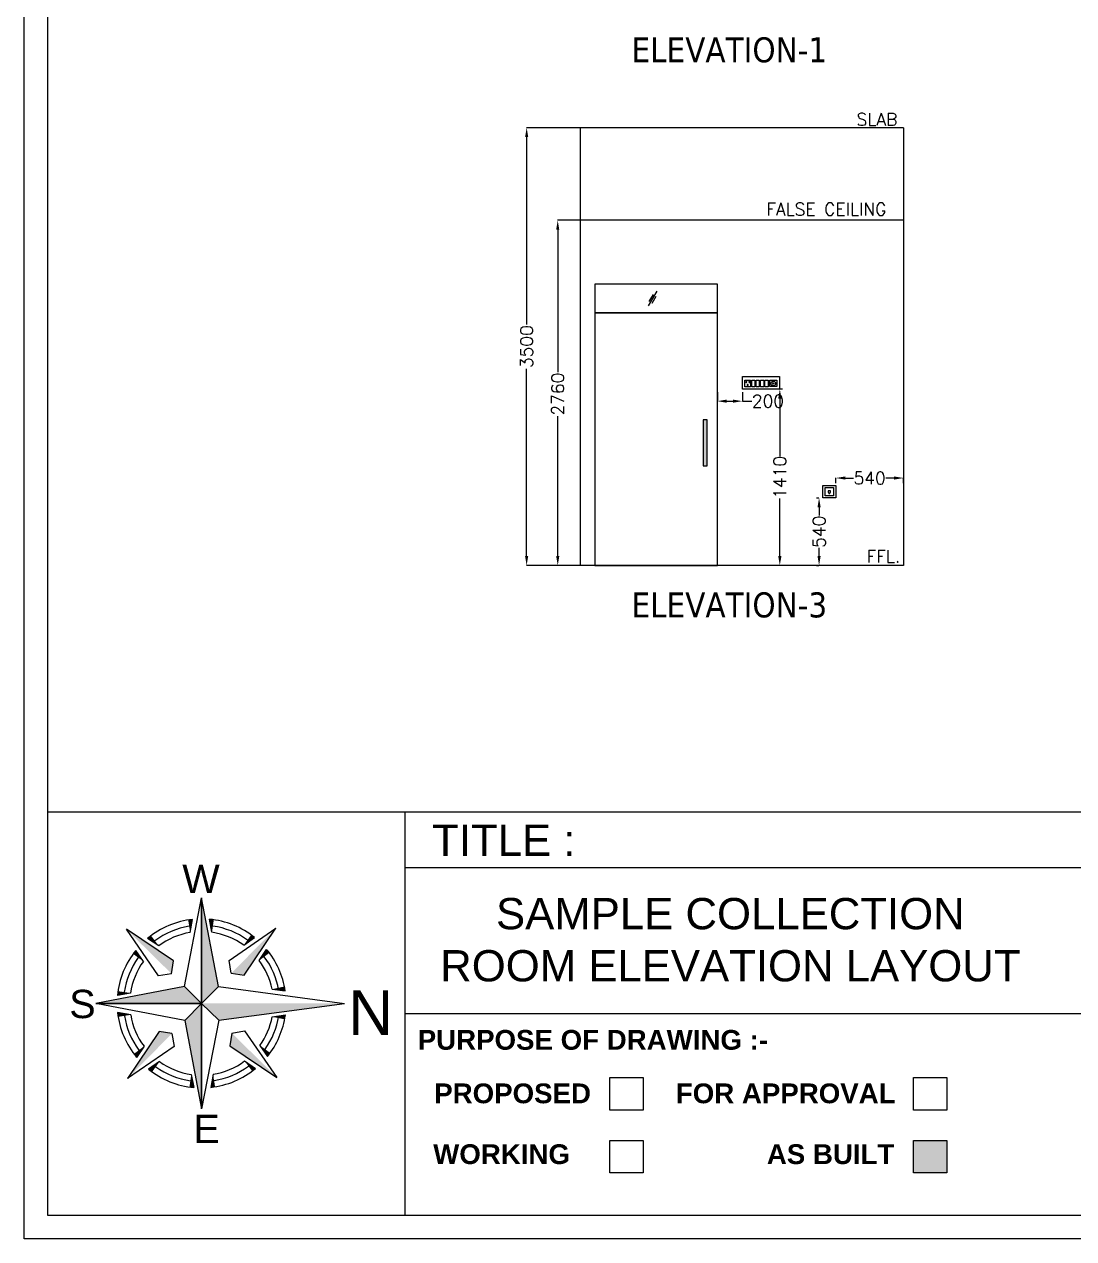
# Model space of a CAD drawing. Extents: x 3552052 to 4102982, y -707811 to -630695.
# Drawn here: x 3848830 to 3857215, y -701729 to -692020 of the extents above; entities that cross this region are included whole.
import ezdxf
from ezdxf.enums import TextEntityAlignment as Align

# ---------------------------------------------------------------- set-up
doc = ezdxf.new("R2010")
doc.units = 0
doc.header["$LTSCALE"] = 6
doc.header["$MEASUREMENT"] = 0
doc.linetypes.add('HIDDEN', pattern=[0.375, 0.25, -0.125])
doc.layers.get('0').update_dxf_attribs({"linetype": 'CONTINUOUS', "lineweight": 0})
doc.layers.get('Defpoints').update_dxf_attribs({"linetype": 'CONTINUOUS', "lineweight": 0})
for name, color, linetype, lineweight in [('0.0', 8, 'CONTINUOUS', 0), ('ELE-4M RAW P.SB', 40, 'CONTINUOUS', 0), ('ELE-4M UPS P.SB', 3, 'CONTINUOUS', 0), ('ELE-6M RAW P.SB', 40, 'HIDDEN', 0), ('ELE-SOCKET NMBERING', 7, 'CONTINUOUS', 9), ('ELE.LAN POINT', 3, 'CONTINUOUS', 0), ('formate text', 8, 'CONTINUOUS', 0), ('MEP_HVAC_RA_DUCT', 1, 'CONTINUOUS', 0), ('MEP_HVAC_TEXT', 7, 'CONTINUOUS', 0), ('SECTION', 251, 'CONTINUOUS', 0), ('TITLE', 7, 'CONTINUOUS', 0)]:
    doc.layers.add(name, color=color, linetype=linetype, lineweight=lineweight)
doc.styles.add('Annotation', font='tahoma.ttf')
doc.styles.add('ARIAL', font='arial.ttf')
doc.styles.add('FORMATE', font='arialbd.ttf')
doc.styles.add('ROMANS', font='romans.shx')
doc.styles.add('style3', font='arialbd.ttf')
doc.dimstyles.new('AEPL1', dxfattribs={"dimtxt": 100, "dimasz": 75, "dimexe": 1.25, "dimexo": 50, "dimtad": 0, "dimdec": 0, "dimtxsty": 'ROMANS', "dimcen": 2.5, "dimclrd": 7, "dimclre": 7, "dimadec": 0, "dimazin": 0, "dimtfac": 1, "dimtdec": 0, "dimtmove": 0, "dimatfit": 3, "dimfxl": 1, "dimlwd": 0, "dimlwe": 0, "dimarcsym": 0})

# ---------------------------------------------------------------- blocks, each defined once
blk = doc.blocks.new('*D368')
at = {"layer": 'Defpoints', "color": 0, "linetype": 'ByBlock', "transparency": 16777216}
for p in [(3853092.1, -693587.1), (3853479.8, -693587.1), (3853471.8, -696347.1)]:
    blk.add_point(p, dxfattribs=at)
at = {"layer": 'ELE-4M UPS P.SB', "color": 7, "linetype": 'ByBlock', "lineweight": 0, "transparency": 16777216}
for p, q in [((3853429.8, -693587.1), (3853090.9, -693587.1)), ((3853092.1, -693662.1), (3853092.1, -694800.3)), ((3853092.1, -696272.1), (3853092.1, -695153.9)), ((3853421.8, -696347.1), (3853090.9, -696347.1))]:
    blk.add_line(p, q, dxfattribs=at)
at = {"layer": 'ELE-4M UPS P.SB', "color": 7, "linetype": 'ByBlock', "transparency": 16777216}
for points in [[(3853079.6, -693662.1), (3853104.6, -693662.1), (3853092.1, -693587.1)], [(3853079.6, -696272.1), (3853104.6, -696272.1), (3853092.1, -696347.1)]]:
    blk.add_solid(points, dxfattribs=at)
at = {"layer": 'ELE-4M UPS P.SB', "color": 0, "linetype": 'ByBlock', "transparency": 16777216, "insert": (3853092.1, -694977.1), "char_height": 100, "attachment_point": 5, "rotation": 90, "style": 'ROMANS'}
blk.add_mtext('2760', dxfattribs=at)
blk = doc.blocks.new('*D369')
at = {"layer": 'Defpoints', "color": 0, "linetype": 'ByBlock', "transparency": 16777216}
for p in [(3852843.7, -692847.1), (3853518.2, -692847.1), (3853471.8, -696347.1)]:
    blk.add_point(p, dxfattribs=at)
at = {"layer": 'ELE-4M UPS P.SB', "color": 7, "linetype": 'ByBlock', "lineweight": 0, "transparency": 16777216}
for p, q in [((3853468.2, -692847.1), (3852842.4, -692847.1)), ((3852843.7, -692922.1), (3852843.7, -694420.3)), ((3852843.7, -696272.1), (3852843.7, -694773.9)), ((3853421.8, -696347.1), (3852842.4, -696347.1))]:
    blk.add_line(p, q, dxfattribs=at)
at = {"layer": 'ELE-4M UPS P.SB', "color": 7, "linetype": 'ByBlock', "transparency": 16777216}
for points in [[(3852831.2, -692922.1), (3852856.2, -692922.1), (3852843.7, -692847.1)], [(3852831.2, -696272.1), (3852856.2, -696272.1), (3852843.7, -696347.1)]]:
    blk.add_solid(points, dxfattribs=at)
at = {"layer": 'ELE-4M UPS P.SB', "color": 0, "linetype": 'ByBlock', "transparency": 16777216, "insert": (3852843.7, -694597.1), "char_height": 100, "attachment_point": 5, "rotation": 90, "style": 'ROMANS'}
blk.add_mtext('3500', dxfattribs=at)
blk = doc.blocks.new('DFGG')
at = {"layer": 'ELE-4M RAW P.SB', "color": 40, "ltscale": 10}
for p, q in [((3584690.5, -679090.2), (3584683, -679091.7)), ((3584684.4, -679095.5), (3584690.9, -679091.3)), ((3584692, -679080.7), (3584692.3, -679088.5)), ((3584693.4, -679092), (3584698.4, -679097.8)), ((3584693.5, -679088.6), (3584695.9, -679081.4)), ((3584701, -679094.7), (3584694, -679091.1)), ((3584873.2, -679064.5), (3584919.4, -679064.5)), ((3584873.2, -679117.2), (3584873.2, -679064.5)), ((3584919.4, -679117.2), (3584873.2, -679117.2)), ((3584919.4, -679064.5), (3584919.4, -679117.2))]:
    blk.add_line(p, q, dxfattribs=at)
for points in [[(3584939.4, -679144.9), (3584643.2, -679144.9), (3584643.2, -679044.9), (3584939.4, -679044.9)], [(3584721.1, -679117.6), (3584663.1, -679117.6), (3584663.1, -679064.8), (3584721.1, -679064.8)], [(3584760.8, -679117.2), (3584734.4, -679117.2), (3584734.4, -679064.5), (3584760.8, -679064.5)], [(3584830.2, -679117.2), (3584803.8, -679117.2), (3584803.8, -679064.5), (3584830.2, -679064.5)], [(3584864.9, -679117.2), (3584838.5, -679117.2), (3584838.5, -679064.5), (3584864.9, -679064.5)]]:
    blk.add_lwpolyline(points, close=True, dxfattribs=at)
for radius in [19.1, 1.78]:
    blk.add_circle((3584692.4, -679090.3), radius, dxfattribs=at)
for centre, radius, start, end in [((3584883.1, -679101.2), 3.1, 5.26891, 272.51003), ((3584885.5, -679103.3), 2.5, 202.68381, 75.09514), ((3584896.3, -679077.8), 3.6, 307.15837, 232.84163), ((3584896.3, -679081.4), 2.29, 161.40312, 18.59688), ((3584907, -679103.3), 2.5, 104.90486, 337.31619), ((3584909.5, -679101.2), 3.1, 267.48997, 174.73109)]:
    blk.add_arc(centre, radius, start, end, dxfattribs=at)
at = {"layer": 'ELE-6M RAW P.SB', "color": 3, "linetype": 'ByBlock'}
blk.add_lwpolyline([(3584795.5, -679117.2), (3584769.1, -679117.2), (3584769.1, -679064.5), (3584795.5, -679064.5)], close=True, dxfattribs=at)
blk = doc.blocks.new('Voice')
at = {"layer": 'ELE.LAN POINT', "color": 6}
for points in [[(0, -32), (128, -32), (128, 92), (0, 92)], [(22, -10), (106, -10), (106, 70), (22, 70)], [(77, 21), (70, 21), (70, 12), (58, 12), (58, 21), (51, 21), (51, 39), (77, 39)], [(76, 23), (68, 23), (68, 13), (59, 13), (59, 23), (52, 23), (52, 37), (76, 37)]]:
    blk.add_lwpolyline(points, close=True, dxfattribs=at)
blk = doc.blocks.new('*D370')
at = {"layer": 'Defpoints', "color": 0, "linetype": 'ByBlock', "transparency": 16777216}
for p in [(3854367.4, -694912.2), (3854567.4, -694912.2), (3854567.4, -695033.2)]:
    blk.add_point(p, dxfattribs=at)
at = {"layer": 'ELE-4M UPS P.SB', "color": 7, "linetype": 'ByBlock', "lineweight": 0, "transparency": 16777216}
for p, q in [((3854367.4, -694962.2), (3854367.4, -695034.5)), ((3854442.4, -695033.2), (3854492.4, -695033.2)), ((3854567.4, -694962.2), (3854567.4, -695034.5)), ((3854567.4, -695033.2), (3854642.4, -695033.2))]:
    blk.add_line(p, q, dxfattribs=at)
at = {"layer": 'ELE-4M UPS P.SB', "color": 7, "linetype": 'ByBlock', "transparency": 16777216}
for points in [[(3854442.4, -695020.7), (3854442.4, -695045.7), (3854367.4, -695033.2)], [(3854492.4, -695020.7), (3854492.4, -695045.7), (3854567.4, -695033.2)]]:
    blk.add_solid(points, dxfattribs=at)
at = {"layer": 'ELE-4M UPS P.SB', "color": 0, "linetype": 'ByBlock', "transparency": 16777216, "insert": (3854771.6, -695033.2), "char_height": 100, "attachment_point": 5, "style": 'ROMANS'}
blk.add_mtext('200', dxfattribs=at)
blk = doc.blocks.new('*D371')
at = {"layer": 'Defpoints', "color": 0, "linetype": 'ByBlock', "transparency": 16777216}
for p in [(3854837.1, -694937.1), (3854837.1, -696347.1), (3854866.8, -696347.1)]:
    blk.add_point(p, dxfattribs=at)
at = {"layer": 'ELE-4M UPS P.SB', "color": 7, "linetype": 'ByBlock', "lineweight": 0, "transparency": 16777216}
for p, q in [((3854887.1, -694937.1), (3854868, -694937.1)), ((3854866.8, -695012.1), (3854866.8, -695472.4)), ((3854866.8, -696272.1), (3854866.8, -695811.7)), ((3854887.1, -696347.1), (3854868, -696347.1))]:
    blk.add_line(p, q, dxfattribs=at)
at = {"layer": 'ELE-4M UPS P.SB', "color": 7, "linetype": 'ByBlock', "transparency": 16777216}
for points in [[(3854854.3, -695012.1), (3854879.3, -695012.1), (3854866.8, -694937.1)], [(3854854.3, -696272.1), (3854879.3, -696272.1), (3854866.8, -696347.1)]]:
    blk.add_solid(points, dxfattribs=at)
at = {"layer": 'ELE-4M UPS P.SB', "color": 0, "linetype": 'ByBlock', "transparency": 16777216, "insert": (3854866.8, -695642.1), "char_height": 100, "attachment_point": 5, "rotation": 90, "style": 'ROMANS'}
blk.add_mtext('1410', dxfattribs=at)
blk = doc.blocks.new('*D372')
at = {"layer": 'Defpoints', "color": 0, "linetype": 'ByBlock', "transparency": 16777216}
for p in [(3855210.3, -695807.1), (3855180.5, -696347.1), (3855210.3, -696347.1)]:
    blk.add_point(p, dxfattribs=at)
at = {"layer": 'ELE-4M UPS P.SB', "color": 7, "linetype": 'ByBlock', "lineweight": 0, "transparency": 16777216}
for p, q in [((3855160.3, -695807.1), (3855179.2, -695807.1)), ((3855180.5, -695882.1), (3855180.5, -695947.9)), ((3855180.5, -696272.1), (3855180.5, -696206.3)), ((3855160.3, -696347.1), (3855179.2, -696347.1))]:
    blk.add_line(p, q, dxfattribs=at)
at = {"layer": 'ELE-4M UPS P.SB', "color": 7, "linetype": 'ByBlock', "transparency": 16777216}
for points in [[(3855168, -695882.1), (3855193, -695882.1), (3855180.5, -695807.1)], [(3855168, -696272.1), (3855193, -696272.1), (3855180.5, -696347.1)]]:
    blk.add_solid(points, dxfattribs=at)
at = {"layer": 'ELE-4M UPS P.SB', "color": 0, "linetype": 'ByBlock', "transparency": 16777216, "insert": (3855180.5, -696077.1), "char_height": 100, "attachment_point": 5, "rotation": 90, "style": 'ROMANS'}
blk.add_mtext('540', dxfattribs=at)
blk = doc.blocks.new('*D373')
at = {"layer": 'Defpoints', "color": 0, "linetype": 'ByBlock', "transparency": 16777216}
for p in [(3855854.4, -695647.6), (3855314.4, -695739.9), (3855854.4, -695739.9)]:
    blk.add_point(p, dxfattribs=at)
at = {"layer": 'ELE-4M UPS P.SB', "color": 7, "linetype": 'ByBlock', "lineweight": 0, "transparency": 16777216}
for p, q in [((3855314.4, -695689.9), (3855314.4, -695646.3)), ((3855389.4, -695647.6), (3855455.2, -695647.6)), ((3855779.4, -695647.6), (3855713.6, -695647.6)), ((3855854.4, -695689.9), (3855854.4, -695646.3))]:
    blk.add_line(p, q, dxfattribs=at)
at = {"layer": 'ELE-4M UPS P.SB', "color": 7, "linetype": 'ByBlock', "transparency": 16777216}
for points in [[(3855389.4, -695635.1), (3855389.4, -695660.1), (3855314.4, -695647.6)], [(3855779.4, -695635.1), (3855779.4, -695660.1), (3855854.4, -695647.6)]]:
    blk.add_solid(points, dxfattribs=at)
at = {"layer": 'ELE-4M UPS P.SB', "color": 0, "linetype": 'ByBlock', "transparency": 16777216, "insert": (3855584.4, -695647.6), "char_height": 100, "attachment_point": 5, "style": 'ROMANS'}
blk.add_mtext('540', dxfattribs=at)
blk = doc.blocks.new('A$C4A7C6C7E')
at = {"layer": 'TITLE', "color": 8, "lineweight": 5}
for p, q in [((-4207, 4144), (0, 26095)), ((0, 26095), (0, 0)), ((0, 0), (0, 26095)), ((4144, 4207), (0, 26095)), ((-6941, 10518), (-18592, 18312)), ((-10622, 6781), (-18592, 18312)), ((-2825, 17519), (-2234, 20757)), ((2559, 17560), (1919, 20788)), ((6781, 10622), (18312, 18592)), ((10518, 6941), (18312, 18592)), ((-10607, 14226), (-13343, 16056)), ((10390, 14385), (13098, 16257)), ((-14385, 10390), (-16257, 13098)), ((14226, 10607), (16056, 13343)), ((-7437, 7325), (-6941, 10518)), ((7325, 7437), (6781, 10622)), ((-7437, 7325), (-10622, 6781)), ((7325, 7437), (10518, 6941)), ((-4207, 4144), (-26095, 0)), ((-4207, 4144), (0, 0)), ((0, 0), (-4207, 4144)), ((0, 0), (4144, 4207)), ((4144, 4207), (0, 0)), ((17394, 3514), (20646, 3095)), ((17394, 3514), (20646, 3095)), ((0, 0), (-26095, 0)), ((-26095, 0), (0, 0)), ((-4144, -4207), (-26095, 0)), ((-17560, 2559), (-20788, 1919)), ((0, 0), (-4144, -4207)), ((-4144, -4207), (0, 0)), ((0, 0), (4207, -4144)), ((4207, -4144), (0, 0)), ((0, 0), (0, -26095)), ((0, -26095), (0, 0)), ((-17519, -2825), (-20757, -2234)), ((17433, -3312), (20680, -2857)), ((17433, -3312), (20680, -2857)), ((17434, -3310), (20680, -2857)), ((-4144, -4207), (0, -26095)), ((4207, -4144), (0, -26095)), ((-10518, -6941), (-18312, -18592)), ((-7325, -7437), (-10518, -6941)), ((-7325, -7437), (-6781, -10622)), ((7437, -7325), (6941, -10518)), ((7437, -7325), (10622, -6781)), ((10622, -6781), (18592, -18312)), ((-6781, -10622), (-18312, -18592)), ((-14226, -10607), (-16056, -13343)), ((6941, -10518), (18592, -18312)), ((14385, -10390), (16257, -13098)), ((-10390, -14385), (-13098, -16257)), ((10607, -14226), (13343, -16056)), ((-2559, -17560), (-1919, -20788)), ((2825, -17519), (2234, -20757))]:
    blk.add_line(p, q, dxfattribs=at)
at = {"layer": 'TITLE', "color": 5}
for p in [(4144, 4207), (4207, -4144)]:
    blk.add_line(p, (35289, 0), dxfattribs=at)
at = {"layer": 'TITLE', "color": 8, "lineweight": 5}
for radius, start, end in [(20877, 96.14269, 129.72625), (19311, 99.1612, 126.70773), (20877, 51.14269, 84.72625), (19311, 54.16121, 81.70773), (17745, 99.1612, 126.70773), (17745, 54.16121, 81.70773), (20877, 141.14269, 174.72625), (20877, 8.52692, 39.72625), (19311, 144.16121, 171.70773), (17745, 144.16121, 171.70773), (17745, 11.42181, 36.70773), (19311, 9.85136, 36.70773), (20877, 186.14269, 219.72625), (17745, 189.1612, 216.70773), (20877, 321.14269, 352.1348), (19311, 189.1612, 216.70773), (17745, 324.16121, 349.24868), (19311, 324.16121, 350.81434), (17745, 234.16121, 261.70773), (17745, 279.1612, 306.70773), (20877, 231.14269, 264.72625), (19311, 234.16121, 261.70773), (20877, 276.14269, 309.72625), (19311, 279.1612, 306.70773)]:
    blk.add_arc((0, 0), radius, start, end, dxfattribs=at)
for points in [[(0, 26095), (4144, 4207), (0, 0)], [(-18592, 18312), (-6941, 10518), (-7437, 7325)], [(-3324, 20610), (-2234, 20757), (-2825, 17519)], [(3011, 20658), (1919, 20788), (2559, 17560)], [(18312, 18592), (10518, 6941), (7325, 7437)], [(-13343, 16056), (-12479, 16737), (-10607, 14226)], [(13098, 16257), (12223, 16924), (10390, 14385)], [(-16257, 13098), (-16924, 12223), (-14385, 10390)], [(16056, 13343), (16737, 12479), (14226, 10607)], [(-26095, 0), (-4207, 4144), (0, 0)], [(-20658, 3011), (-20788, 1919), (-17560, 2559)], [(20646, 3095), (20457, 4167), (17394, 3514)], [(0, -26095), (-4144, -4207), (0, 0)], [(-20610, -3324), (-20757, -2234), (-17519, -2825)], [(20680, -2857), (20503, -3930), (17433, -3312)], [(-18312, -18592), (-10518, -6941), (-7325, -7437)], [(18592, -18312), (6941, -10518), (7437, -7325)], [(-16056, -13343), (-16737, -12479), (-14226, -10607)], [(16257, -13098), (16924, -12223), (14385, -10390)], [(-13098, -16257), (-12223, -16924), (-10390, -14385)], [(13343, -16056), (12479, -16737), (10607, -14226)], [(-3011, -20658), (-1919, -20788), (-2559, -17560)], [(3324, -20610), (2234, -20757), (2825, -17519)]]:
    blk.add_solid(points, dxfattribs=at)
at = {"layer": 'TITLE', "color": 5}
blk.add_solid([(35289, 0), (4207, -4144), (0, 0)], dxfattribs=at)

msp = doc.modelspace()

# ---------------------------------------------------------------- hatches: boundary and pattern name
at = {"linetype": 'Continuous', "ltscale": 0.1}
h = msp.add_hatch(color=254, dxfattribs=at)
h.dxf.hatch_style = 1
h.paths.add_polyline_path([(3854253.1, -695551), (3854285.7, -695551), (3854285.7, -695183.5), (3854253.1, -695183.5)])
at = {"layer": 'MEP_HVAC_TEXT', "linetype": 'ByBlock'}
h = msp.add_hatch(color=1, dxfattribs=at)
h.dxf.hatch_style = 1
h.paths.add_polyline_path([(3855934.8, -700942.9), (3855934.8, -701203.5), (3856200.6, -701203.5), (3856200.6, -700942.9)])

# ---------------------------------------------------------------- linework, layer by layer
for p in [(3866666.6, -698319.4), (3849016.4, -701542.2)]:
    msp.add_line(p, (3849016.4, -698319.4))
for points in [[(3866853.4, -681210.5), (3866853.4, -701729), (3848829.6, -701729), (3848829.6, -681210.5)], [(3866666.6, -681397.3), (3866666.6, -701542.2), (3849016.4, -701542.2), (3849016.4, -681397.3)]]:
    msp.add_lwpolyline(points, close=True)
at = {"color": 5, "linetype": 'Continuous', "ltscale": 0.1}
msp.add_lwpolyline([(3854253.1, -695551), (3854285.7, -695551), (3854285.7, -695183.5), (3854253.1, -695183.5)], close=True, dxfattribs=at)
at = {"layer": '0.0', "color": 7, "lineweight": 15, "elevation": -100}
for points in [[(3853509.5, -700440.5), (3853775.2, -700440.5), (3853775.2, -700701), (3853509.5, -700701)], [(3855934.8, -700440.5), (3856200.6, -700440.5), (3856200.6, -700701), (3855934.8, -700701)], [(3853509.5, -700942.9), (3853775.2, -700942.9), (3853775.2, -701203.5), (3853509.5, -701203.5)], [(3855934.8, -700942.9), (3856200.6, -700942.9), (3856200.6, -701203.5), (3855934.8, -701203.5)]]:
    msp.add_lwpolyline(points, close=True, dxfattribs=at)
at = {"layer": 'MEP_HVAC_RA_DUCT', "color": 8, "linetype": 'ByBlock'}
for p, q in [((3853272.4, -692847.1), (3853272.4, -696347.1)), ((3855854.4, -692847.1), (3855854.4, -696347.1))]:
    msp.add_line(p, q, dxfattribs=at)
for points in [[(3855854.4, -692847.1), (3853272.4, -692847.1)], [(3855854.4, -693587.1), (3853272.4, -693587.1)], [(3855854.4, -696347.1), (3853272.4, -696347.1)]]:
    msp.add_lwpolyline(points, dxfattribs=at)
at = {"layer": 'MEP_HVAC_RA_DUCT', "color": 5, "linetype": 'ByBlock'}
for points in [[(3853387.4, -694327.1), (3854367.4, -694327.1), (3854367.4, -694097.1), (3853387.4, -694097.1)], [(3853387.4, -696347.1), (3854367.4, -696347.1), (3854367.4, -694327.1), (3853387.4, -694327.1)]]:
    msp.add_lwpolyline(points, close=True, dxfattribs=at)
at = {"layer": 'MEP_HVAC_TEXT', "linetype": 'ByBlock'}
for p, q in [((3851869.3, -698319.4), (3851869.3, -701542.2)), ((3857270.8, -698763.6), (3851869.3, -698763.6)), ((3857270.8, -699930.4), (3851869.3, -699930.4))]:
    msp.add_line(p, q, dxfattribs=at)
at = {"layer": 'SECTION', "color": 5, "ltscale": 500}
for p, q in [((3853818.6, -694271), (3853886, -694153)), ((3853823.6, -694236.3), (3853856, -694179.6)), ((3853845.7, -694249.4), (3853877.6, -694193.5))]:
    msp.add_line(p, q, dxfattribs=at)

# ---------------------------------------------------------------- block references
at = {"layer": 'ELE-4M UPS P.SB', "color": 0, "linetype": 'ByBlock', "rotation": 180}
msp.add_blockref('DFGG', (7439506.8, -1373982), dxfattribs=at)
at = {"layer": 'ELE.LAN POINT', "color": 7, "xscale": -0.8135966191344682, "yscale": 0.8135966191344682, "zscale": 0.8135966191344682, "rotation": 359.9999999999999}
msp.add_blockref('Voice', (3855314.4, -695781.2), dxfattribs=at)
at = {"layer": 'TITLE', "linetype": 'Continuous', "extrusion": (1.31196e-09, -7.57547e-09, 1), "xscale": 0.03235129532987182, "yscale": 0.03235129532987182, "zscale": 0.03235129532987182}
msp.add_blockref('A$C4A7C6C7E', (3850246.6, -699847.7, 0), dxfattribs=at)

# ---------------------------------------------------------------- texts
at = {"char_height": 200, "width": 2697.906, "attachment_point": 3, "style": 'Annotation'}
for s, insert in [('\\pxql;ELEVATION-1', (3856379.2, -692124.5)), ('\\pxql;ELEVATION-3', (3856379.2, -696561.9))]:
    msp.add_mtext(s, dxfattribs=dict(at, insert=insert))
at = {"layer": 'ELE-SOCKET NMBERING', "color": 0, "char_height": 100.004, "width": 2358.602, "attachment_point": 1, "style": 'Annotation'}
for s, insert in [('{\\Fromans|c0;SLAB}', (3855479.7, -692730.3)), ('{\\Fromans|c0;FALSE CEILING }', (3854758, -693448.4)), ('{\\Fromans|c0;FFL.}', (3855559.7, -696223.6))]:
    msp.add_mtext(s, dxfattribs=dict(at, insert=insert))
at = {"layer": 'formate text', "color": 7, "lineweight": 15, "ltscale": 100, "style": 'style3'}
msp.add_text('PURPOSE OF DRAWING :-', height=158.21, dxfattribs=at).set_placement((3851973.1, -700218.3, -100))
at = {"layer": 'formate text', "color": 7, "lineweight": 15, "style": 'FORMATE'}
for s, p in [('PROPOSED ', (3853419, -700646.1, -100)), ('FOR APPROVAL', (3855791.6, -700646.1, -100)), ('WORKING', (3853189.5, -701132.2, -100)), ('AS BUILT', (3855781.9, -701132.2, -100))]:
    msp.add_text(s, height=158.21, dxfattribs=at).set_placement(p, align=Align.RIGHT)
at = {"layer": 'TITLE', "color": 7, "style": 'ARIAL'}
for s, height, p in [('TITLE :', 250, (3852088.5, -698668.4)), ('W', 226.5, (3850092, -698966, 0)), ('S', 226.5, (3849188.8, -699965.6, 0)), ('E', 226.5, (3850181.1, -700964.1, 0))]:
    msp.add_text(s, height=height, dxfattribs=at).set_placement(p)
at = {"layer": 'TITLE', "color": 5, "style": 'ARIAL'}
msp.add_text('N', height=357.2, rotation=180, dxfattribs=at).set_placement((3851777.2, -699743.1, 0))
at = {"layer": 'TITLE', "color": 7, "insert": (3852054.5, -699005.1), "char_height": 250, "attachment_point": 1, "style": 'ARIAL'}
msp.add_mtext_dynamic_manual_height_columns('\\pxqc;SAMPLE COLLECTION ROOM ELEVATION LAYOUT', width=4834.105, gutter_width=10, heights=[0], dxfattribs=at)

# ---------------------------------------------------------------- dimensions: what is measured, and where the dimension line sits
at = {"layer": 'ELE-4M UPS P.SB', "color": 0, "linetype": 'ByBlock'}
for base, p2, picture, middle in [((3852843.7, -692847.1), (3853518.2, -692847.1), '*D369', (3852843.7, -694597.1)), ((3853092.1, -693587.1), (3853479.8, -693587.1), '*D368', (3853092.1, -694977.1))]:
    dim = msp.add_linear_dim(base=base, p1=(3853471.8, -696347.1), p2=p2, angle=90, dimstyle='AEPL1', dxfattribs=at)
    dim.commit()
    dim.dimension.update_dxf_attribs({"geometry": picture, "text_midpoint": middle, "dimtype": 160})
for base, p1, p2, picture, middle in [((3854567.4, -695033.2), (3854367.4, -694912.2), (3854567.4, -694912.2), '*D370', (3854771.6, -695033.2)), ((3855854.4, -695647.6), (3855314.4, -695739.9), (3855854.4, -695739.9), '*D373', (3855584.4, -695647.6))]:
    dim = msp.add_linear_dim(base=base, p1=p1, p2=p2, dimstyle='AEPL1', dxfattribs=at)
    dim.commit()
    dim.dimension.update_dxf_attribs({"geometry": picture, "text_midpoint": middle})
for base, p1, p2, picture, middle in [((3854866.8, -696347.1), (3854837.1, -694937.1), (3854837.1, -696347.1), '*D371', (3854866.8, -695642.1)), ((3855180.5, -696347.1), (3855210.3, -695807.1), (3855210.3, -696347.1), '*D372', (3855180.5, -696077.1))]:
    dim = msp.add_linear_dim(base=base, p1=p1, p2=p2, angle=90, dimstyle='AEPL1', dxfattribs=at)
    dim.commit()
    dim.dimension.update_dxf_attribs({"geometry": picture, "text_midpoint": middle})

doc.saveas('drawing.dxf')
